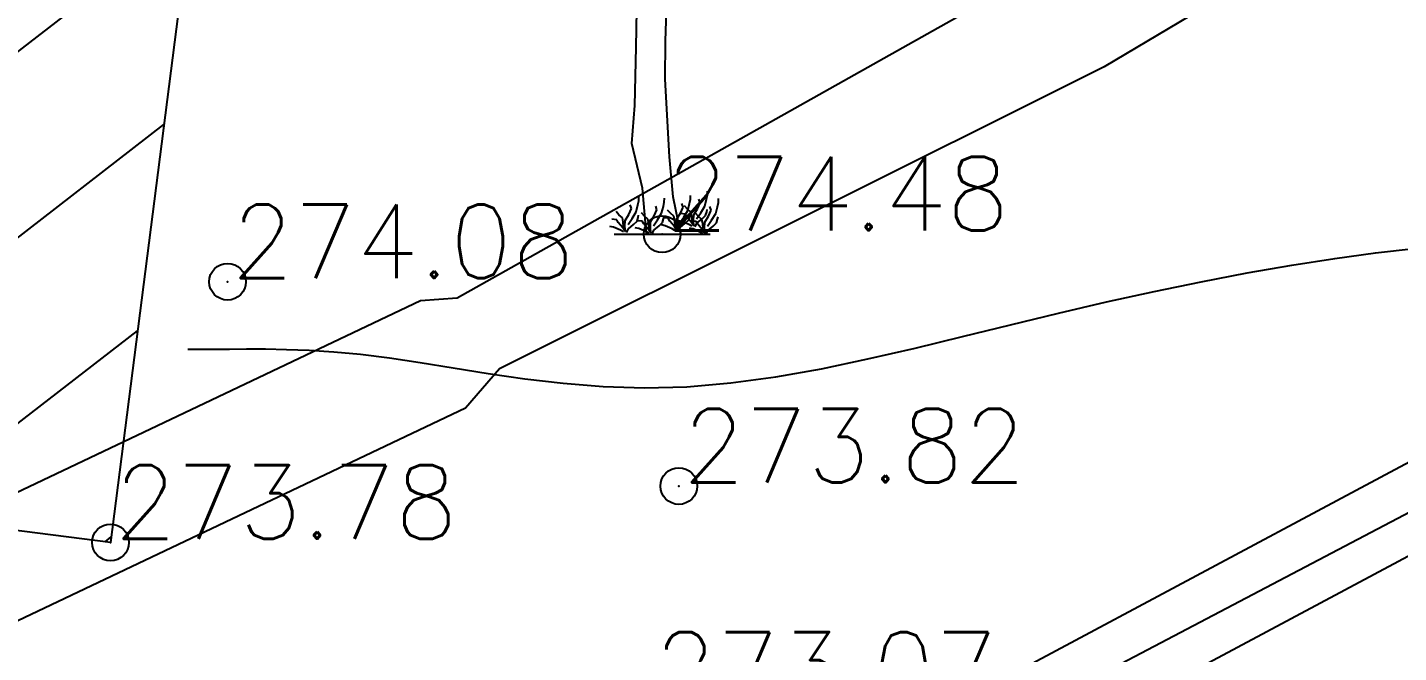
# Model space of a CAD drawing. Header units: millimetres. Extents: x 524954 to 526204, y 9523489 to 9524010.
# Drawn here: x 525860 to 525878.64, y 9523672.69 to 9523681.2 of the extents above; entities that cross this region are included whole.
import ezdxf

# ---------------------------------------------------------------- set-up
doc = ezdxf.new("R2010")
doc.units = ezdxf.units.MM
doc.header["$PDMODE"] = 32
doc.header["$PDSIZE"] = 0.5
doc.linetypes.add('ACAD_ISO12W100', pattern=[21, 12, -3, 0, -3, 0, -3])
for name, color, linetype in [('Arbre', 34, 'ACAD_ISO12W100'), ('Bati', 6, 'Continuous'), ('Bati_H', 1, 'Continuous'), ('CN_02_00', 4, 'Continuous'), ('PLUME_1', 7, 'Continuous'), ('PLUME_3', 4, 'Continuous'), ('PLUME_5', 6, 'Continuous'), ('PLUME_6', 2, 'Continuous'), ('TopoAlt', 3, 'Continuous'), ('TOPOJIS', 7, 'Continuous')]:
    doc.layers.add(name, color=color, linetype=linetype)
doc.styles.add('Simplex 1.0', font='Simplex.shx', dxfattribs={"width": 0.99, "height": 1})

# ---------------------------------------------------------------- blocks, each defined once
blk = doc.blocks.new('TCPOINT M')
at = {"color": 0}
blk.add_point((0, 0), dxfattribs=at)
at = {"layer": 'TopoAlt', "style": 'Simplex 1.0', "width": 0.99}
blk.add_attdef('ALT', (0.15, 0.15), '', height=1, dxfattribs=at)
blk = doc.blocks.new('v088')
at = {"linetype": 'Continuous'}
for p, q in [((0.045, 2.625), (0.064, 3.179)), ((-0.352, 2.542), (-0.344, 3.046)), ((0.043, 2.109), (0.045, 2.625)), ((-0.373, 1.752), (-0.352, 2.542)), ((0.102, 1.053), (0.043, 2.109)), ((-0.412, 1.235), (-0.373, 1.752)), ((-0.268, 0.628), (-0.412, 1.235)), ((0.151, 0.506), (0.102, 1.053)), ((-0.213, 0), (-0.268, 0.628)), ((0.256, 0), (0.151, 0.506)), ((-0.654, 0), (0.654, 0))]:
    blk.add_line(p, q, dxfattribs=at)
at = {"color": 3, "linetype": 'Continuous'}
for p, q in [((0.615, 0.531), (0.618, 0.584)), ((-0.416, 0.349), (-0.433, 0.399)), ((-0.353, 0.303), (-0.329, 0.397)), ((-0.329, 0.397), (-0.317, 0.454)), ((-0.317, 0.454), (-0.315, 0.507)), ((-0.07, 0.329), (-0.087, 0.38)), ((-0.007, 0.284), (0.017, 0.377)), ((0.017, 0.377), (0.029, 0.435)), ((0.029, 0.435), (0.031, 0.488)), ((0.286, 0.368), (0.269, 0.418)), ((0.346, 0.341), (0.305, 0.385)), ((0.349, 0.322), (0.373, 0.416)), ((0.373, 0.416), (0.385, 0.474)), ((0.385, 0.474), (0.387, 0.526)), ((0.481, 0.344), (0.517, 0.426)), ((0.517, 0.426), (0.5, 0.476)), ((0.524, 0.291), (0.579, 0.38)), ((0.579, 0.38), (0.603, 0.474)), ((0.603, 0.474), (0.615, 0.531)), ((0.666, 0.325), (0.649, 0.375)), ((0.752, 0.373), (0.765, 0.43)), ((0.765, 0.43), (0.767, 0.483)), ((-0.618, 0.197), (-0.683, 0.202)), ((-0.587, 0.264), (-0.627, 0.308)), ((-0.596, 0.159), (-0.618, 0.197)), ((-0.541, 0.224), (-0.587, 0.264)), ((-0.529, 0.166), (-0.541, 0.224)), ((-0.505, 0.106), (-0.502, 0.188)), ((-0.502, 0.188), (-0.452, 0.267)), ((-0.464, 0.132), (-0.409, 0.214)), ((-0.452, 0.267), (-0.416, 0.349)), ((-0.409, 0.214), (-0.353, 0.303)), ((-0.341, 0.178), (-0.327, 0.226)), ((-0.327, 0.226), (-0.32, 0.26)), ((-0.24, 0.245), (-0.281, 0.288)), ((-0.195, 0.204), (-0.24, 0.245)), ((-0.183, 0.147), (-0.195, 0.204)), ((-0.156, 0.168), (-0.106, 0.248)), ((-0.118, 0.113), (-0.063, 0.195)), ((-0.106, 0.248), (-0.07, 0.329)), ((-0.063, 0.195), (-0.007, 0.284)), ((0.005, 0.159), (0.019, 0.207)), ((0.019, 0.207), (0.026, 0.24)), ((0.084, 0.216), (0.019, 0.221)), ((0.115, 0.284), (0.075, 0.327)), ((0.106, 0.178), (0.084, 0.216)), ((0.161, 0.243), (0.115, 0.284)), ((0.173, 0.185), (0.161, 0.243)), ((0.197, 0.125), (0.2, 0.207)), ((0.2, 0.207), (0.25, 0.286)), ((0.238, 0.151), (0.293, 0.233)), ((0.25, 0.286), (0.286, 0.368)), ((0.315, 0.274), (0.25, 0.279)), ((0.293, 0.233), (0.349, 0.322)), ((0.337, 0.236), (0.315, 0.274)), ((0.315, 0.151), (0.361, 0.197)), ((0.397, 0.163), (0.337, 0.236)), ((0.392, 0.301), (0.346, 0.341)), ((0.361, 0.197), (0.375, 0.245)), ((0.375, 0.245), (0.382, 0.279)), ((0.404, 0.243), (0.392, 0.301)), ((0.409, 0.175), (0.404, 0.243)), ((0.428, 0.183), (0.43, 0.264)), ((0.43, 0.264), (0.481, 0.344)), ((0.495, 0.24), (0.454, 0.284)), ((0.469, 0.209), (0.524, 0.291)), ((0.474, 0.149), (0.546, 0.209)), ((0.541, 0.2), (0.495, 0.24)), ((0.553, 0.142), (0.541, 0.2)), ((0.546, 0.209), (0.591, 0.255)), ((0.579, 0.163), (0.63, 0.243)), ((0.591, 0.255), (0.606, 0.303)), ((0.606, 0.303), (0.613, 0.337)), ((0.618, 0.108), (0.673, 0.19)), ((0.63, 0.243), (0.666, 0.325)), ((0.673, 0.19), (0.728, 0.279)), ((0.728, 0.279), (0.752, 0.373)), ((0.74, 0.154), (0.755, 0.202)), ((0.755, 0.202), (0.762, 0.236)), ((-0.661, 0.096), (-0.712, 0.106)), ((-0.567, 0.053), (-0.661, 0.096)), ((-0.536, 0.087), (-0.596, 0.159)), ((-0.527, 0.031), (-0.567, 0.053)), ((-0.5, 0.031), (-0.536, 0.087)), ((-0.524, 0.099), (-0.529, 0.166)), ((-0.5, 0.036), (-0.505, 0.106)), ((-0.483, 0.022), (-0.459, 0.072)), ((-0.459, 0.072), (-0.387, 0.132)), ((-0.387, 0.132), (-0.341, 0.178)), ((-0.315, 0.077), (-0.365, 0.087)), ((-0.272, 0.178), (-0.337, 0.183)), ((-0.221, 0.034), (-0.315, 0.077)), ((-0.25, 0.139), (-0.272, 0.178)), ((-0.19, 0.067), (-0.25, 0.139)), ((-0.18, 0.012), (-0.221, 0.034)), ((-0.154, 0.012), (-0.19, 0.067)), ((-0.178, 0.079), (-0.183, 0.147)), ((-0.159, 0.087), (-0.156, 0.168)), ((-0.154, 0.017), (-0.159, 0.087)), ((-0.137, 0.002), (-0.113, 0.053)), ((-0.113, 0.053), (-0.041, 0.113)), ((-0.041, 0.113), (0.005, 0.159)), ((0.041, 0.115), (-0.01, 0.125)), ((0.135, 0.072), (0.041, 0.115)), ((0.166, 0.106), (0.106, 0.178)), ((0.175, 0.05), (0.135, 0.072)), ((0.202, 0.05), (0.166, 0.106)), ((0.178, 0.118), (0.173, 0.185)), ((0.202, 0.055), (0.197, 0.125)), ((0.219, 0.041), (0.243, 0.091)), ((0.272, 0.173), (0.221, 0.183)), ((0.243, 0.091), (0.315, 0.151)), ((0.365, 0.13), (0.272, 0.173)), ((0.406, 0.108), (0.365, 0.13)), ((0.421, 0.072), (0.37, 0.082)), ((0.433, 0.108), (0.397, 0.163)), ((0.464, 0.173), (0.399, 0.178)), ((0.514, 0.029), (0.421, 0.072)), ((0.433, 0.113), (0.428, 0.183)), ((0.45, 0.099), (0.474, 0.149)), ((0.486, 0.135), (0.464, 0.173)), ((0.546, 0.063), (0.486, 0.135)), ((0.555, 0.007), (0.514, 0.029)), ((0.582, 0.007), (0.546, 0.063)), ((0.558, 0.075), (0.553, 0.142)), ((0.577, 0.082), (0.579, 0.163)), ((0.582, 0.012), (0.577, 0.082)), ((0.599, -0.002), (0.623, 0.048)), ((0.623, 0.048), (0.695, 0.108)), ((0.695, 0.108), (0.74, 0.154))]:
    blk.add_line(p, q, dxfattribs=at)

msp = doc.modelspace()

# ---------------------------------------------------------------- hatches: boundary and pattern name
at = {"layer": 'Bati_H'}
h = msp.add_hatch(dxfattribs=at)
h.set_pattern_fill('_U', color=256, scale=2, angle=217.7241, style=0, pattern_type=0)
h.set_pattern_definition([(217.724095748, (0, 0), (1.22371947054, -1.58193257044), [])])
h.paths.add_polyline_path([(525861.126, 9523674.191), (525857.966, 9523674.595), (525859.606, 9523687.773), (525862.931, 9523687.187), (525862.788, 9523687.205)])

# ---------------------------------------------------------------- linework, layer by layer
at = {"layer": 'Bati', "flags": 128}
msp.add_lwpolyline([(525861.126, 9523674.191), (525857.966, 9523674.595), (525859.606, 9523687.773), (525862.931, 9523687.187), (525862.788, 9523687.205)], close=True, dxfattribs=at)
at = {"layer": 'CN_02_00', "elevation": 274, "flags": 128}
msp.add_lwpolyline([(525862.178, 9523676.822), (525862.341, 9523676.82), (525862.531, 9523676.82), (525862.742, 9523676.822), (525862.976, 9523676.824), (525863.235, 9523676.823), (525863.518, 9523676.818), (525863.827, 9523676.806), (525864.163, 9523676.784), (525864.526, 9523676.751), (525864.918, 9523676.703), (525865.338, 9523676.639), (525865.786, 9523676.566), (525866.261, 9523676.489), (525866.759, 9523676.417), (525867.28, 9523676.356), (525867.823, 9523676.313), (525868.385, 9523676.295), (525868.964, 9523676.309), (525869.56, 9523676.36), (525870.17, 9523676.443), (525870.793, 9523676.554), (525871.425, 9523676.687), (525872.065, 9523676.835), (525872.712, 9523676.992), (525873.363, 9523677.153), (525874.015, 9523677.312), (525874.668, 9523677.464), (525875.316, 9523677.606), (525875.954, 9523677.738), (525876.58, 9523677.857), (525877.186, 9523677.963), (525877.77, 9523678.055), (525878.327, 9523678.13), (525878.851, 9523678.188)], dxfattribs=at)
at = {"layer": 'PLUME_1'}
msp.add_lwpolyline([(525458.473, 9523640.258), (525480.389, 9523635.341), (525499.593, 9523633.233), (525627.749, 9523622.033), (525657.425, 9523620.69), (525687.455, 9523621.378), (525717.375, 9523623.562), (525747.113, 9523628.239), (525776.244, 9523634.376), (525805.193, 9523643.006), (525833.533, 9523653.096), (525860.731, 9523665.108), (525887.284, 9523679.078), (525913.194, 9523695.007), (525937.497, 9523712.322), (525960.695, 9523731.06), (525982.749, 9523751.721), (526003.235, 9523773.269), (526022.079, 9523796.703), (526039.853, 9523821.062), (526045.291, 9523828.979), (526068.175, 9523865.742)], dxfattribs=at)
at = {"layer": 'PLUME_3'}
for points in [[(525886.749, 9523679.54), (525878.064, 9523674.896), (525869.379, 9523670.251)], [(525869.951, 9523669.29), (525878.636, 9523673.935), (525887.321, 9523678.58)]]:
    msp.add_lwpolyline(points, dxfattribs=at)
at = {"layer": 'PLUME_5'}
msp.add_lwpolyline([(525883.284, 9523685.805), (525874.636, 9523680.662), (525866.413, 9523676.552), (525865.951, 9523676.017), (525857.229, 9523671.871)], dxfattribs=at)
at = {"layer": 'PLUME_6'}
msp.add_lwpolyline([(525882.713, 9523686.766), (525874.028, 9523682.121), (525865.841, 9523677.513), (525865.343, 9523677.477), (525856.621, 9523673.331), (525847.9, 9523669.185)], dxfattribs=at)

# ---------------------------------------------------------------- block references
at = {"layer": 'Arbre'}
msp.add_blockref('v088', (525868.626, 9523678.385), dxfattribs=at)
at = {"layer": 'TOPOJIS'}
ref = msp.add_blockref('TCPOINT M', (525868.626, 9523678.385, 274.48), dxfattribs=at)
ref.add_attrib('ALT', '274.48', (525868.676, 9523678.435, 274.48), dxfattribs={"layer": 'TopoAlt', "height": 1, "style": 'Simplex 1.0', "width": 0.99})
ref = msp.add_blockref('TCPOINT M', (525862.718, 9523677.738, 274.08), dxfattribs=at)
ref.add_attrib('ALT', '274.08', (525862.768, 9523677.788, 274.08), dxfattribs={"layer": 'TopoAlt', "height": 1, "style": 'Simplex 1.0', "width": 0.99})
ref = msp.add_blockref('TCPOINT M', (525868.853, 9523674.958, 273.82), dxfattribs=at)
ref.add_attrib('ALT', '273.82', (525868.903, 9523675.008, 273.82), dxfattribs={"layer": 'TopoAlt', "height": 1, "style": 'Simplex 1.0', "width": 0.99})
ref = msp.add_blockref('TCPOINT M', (525861.126, 9523674.191, 273.78), dxfattribs=at)
ref.add_attrib('ALT', '273.78', (525861.176, 9523674.241, 273.78), dxfattribs={"layer": 'TopoAlt', "height": 1, "style": 'Simplex 1.0', "width": 0.99})
ref = msp.add_blockref('TCPOINT M', (525868.467, 9523671.922, 273.07), dxfattribs=at)
ref.add_attrib('ALT', '273.07', (525868.517, 9523671.972, 273.07), dxfattribs={"layer": 'TopoAlt', "height": 1, "style": 'Simplex 1.0', "width": 0.99})

doc.saveas('drawing.dxf')
